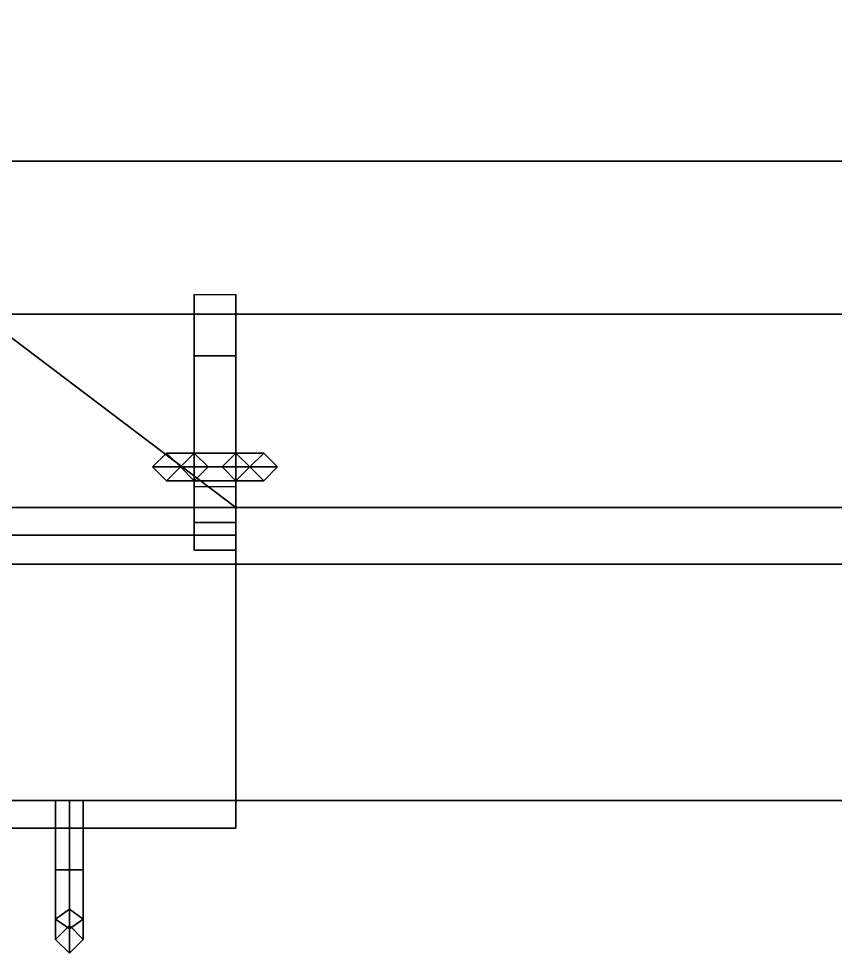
# Model space of a CAD drawing. Header units: millimetres. Extents: x -1.42 to 1.42, y -2.5 to 7.36.
# Drawn here: x -0.656 to -0.068, y -2.46 to -1.787 of the extents above; entities that cross this region are included whole.
import ezdxf

# ---------------------------------------------------------------- set-up
doc = ezdxf.new("R2010")
doc.units = ezdxf.units.MM
doc.header["$MEASUREMENT"] = 0

msp = doc.modelspace()

# ---------------------------------------------------------------- linework, layer by layer
for points in [[(0.71, 1.94, 0.47), (0.83, -1.89, 0.47), (-0.83, -1.89, 0.47), (-0.71, 1.94, 0.47)], [(-0.67, -1.34, 1.56), (-0.67, -2, 1.39663), (0.67, -2, 1.39663), (0.67, -1.34, 1.56)], [(-0.5, -2.13917, 0.73), (-0.83, -1.89, 0.47), (0.83, -1.89, 0.47), (0.5, -2.13917, 0.73)], [(-0.83, -2.13917, 0.73), (-0.83, -1.89, 0.47), (-0.83, -1.89, 0.47), (-0.5, -2.13917, 0.73)], [(-0.53, -1.98583, 0.57), (-0.53, -2.17, 0.66), (-0.53, -2.15, 0.7), (-0.53, -2.12442, 0.71462)], [(-0.53, -1.98583, 0.57), (-0.53, -2.03, 0.57), (-0.53, -2.15, 0.6), (-0.53, -2.17, 0.66)], [(-0.53, -1.98583, 0.57), (-0.5, -1.98583, 0.57), (-0.5, -2.03, 0.57), (-0.53, -2.03, 0.57)], [(-0.5, -2.17, 0.66), (-0.5, -1.98583, 0.57), (-0.5, -2.12442, 0.71462), (-0.5, -2.15, 0.7)], [(-0.5, -2.03, 0.57), (-0.5, -1.98583, 0.57), (-0.5, -2.17, 0.66), (-0.5, -2.15, 0.6)], [(-0.67, -2, 1.39663), (-0.67, -2.18, 1.35208), (0.67, -2.18, 1.35208), (0.67, -2, 1.39663)], [(-0.53, -2.03, 0.57), (-0.5, -2.03, 0.57), (-0.5, -2.15, 0.6), (-0.53, -2.15, 0.6)], [(-0.53, -2.1, 0.54), (-0.54, -2.11, 0.53), (-0.56, -2.11, 0.55), (-0.55, -2.1, 0.56)], [(-0.53, -2.11, 0.64), (-0.53, -2.1, 0.63), (-0.55, -2.1, 0.63), (-0.56, -2.11, 0.64)], [(-0.55, -2.1, 0.56), (-0.56, -2.11, 0.55), (-0.56, -2.11, 0.64), (-0.55, -2.1, 0.63)], [(-0.52, -2.11, 0.55), (-0.53, -2.1, 0.54), (-0.55, -2.1, 0.56), (-0.54, -2.11, 0.57)], [(-0.53, -2.1, 0.63), (-0.53, -2.11, 0.62), (-0.54, -2.11, 0.62), (-0.55, -2.1, 0.63)], [(-0.54, -2.11, 0.57), (-0.55, -2.1, 0.56), (-0.55, -2.1, 0.63), (-0.54, -2.11, 0.62)], [(-0.54, -2.11, 0.53), (-0.53, -2.1, 0.54), (-0.5, -2.1, 0.54), (-0.49, -2.11, 0.53)], [(-0.53, -2.1, 0.54), (-0.52, -2.11, 0.55), (-0.51, -2.11, 0.55), (-0.5, -2.1, 0.54)], [(-0.5, -2.1, 0.54), (-0.51, -2.11, 0.55), (-0.49, -2.11, 0.57), (-0.48, -2.1, 0.56)], [(-0.49, -2.11, 0.53), (-0.5, -2.1, 0.54), (-0.48, -2.1, 0.56), (-0.47, -2.11, 0.55)], [(-0.5, -2.11, 0.62), (-0.5, -2.1, 0.63), (-0.48, -2.1, 0.63), (-0.49, -2.11, 0.62)], [(-0.5, -2.1, 0.63), (-0.5, -2.11, 0.64), (-0.47, -2.11, 0.64), (-0.48, -2.1, 0.63)], [(-0.48, -2.1, 0.56), (-0.49, -2.11, 0.57), (-0.49, -2.11, 0.62), (-0.48, -2.1, 0.63)], [(-0.47, -2.11, 0.55), (-0.48, -2.1, 0.56), (-0.48, -2.1, 0.63), (-0.47, -2.11, 0.64)], [(-0.54, -2.11, 0.53), (-0.53, -2.12, 0.54), (-0.55, -2.12, 0.56), (-0.56, -2.11, 0.55)], [(-0.53, -2.12, 0.63), (-0.53, -2.11, 0.64), (-0.56, -2.11, 0.64), (-0.55, -2.12, 0.63)], [(-0.56, -2.11, 0.55), (-0.55, -2.12, 0.56), (-0.55, -2.12, 0.63), (-0.56, -2.11, 0.64)], [(-0.53, -2.12, 0.54), (-0.52, -2.11, 0.55), (-0.54, -2.11, 0.57), (-0.55, -2.12, 0.56)], [(-0.53, -2.11, 0.62), (-0.53, -2.12, 0.63), (-0.55, -2.12, 0.63), (-0.54, -2.11, 0.62)], [(-0.55, -2.12, 0.56), (-0.54, -2.11, 0.57), (-0.54, -2.11, 0.62), (-0.55, -2.12, 0.63)], [(-0.53, -2.12, 0.54), (-0.54, -2.11, 0.53), (-0.49, -2.11, 0.53), (-0.5, -2.12, 0.54)], [(-0.52, -2.11, 0.55), (-0.53, -2.12, 0.54), (-0.5, -2.12, 0.54), (-0.51, -2.11, 0.55)], [(-0.51, -2.11, 0.55), (-0.5, -2.12, 0.54), (-0.48, -2.12, 0.56), (-0.49, -2.11, 0.57)], [(-0.5, -2.12, 0.54), (-0.49, -2.11, 0.53), (-0.47, -2.11, 0.55), (-0.48, -2.12, 0.56)], [(-0.5, -2.12, 0.63), (-0.5, -2.11, 0.62), (-0.49, -2.11, 0.62), (-0.48, -2.12, 0.63)], [(-0.5, -2.11, 0.64), (-0.5, -2.12, 0.63), (-0.48, -2.12, 0.63), (-0.47, -2.11, 0.64)], [(-0.49, -2.11, 0.57), (-0.48, -2.12, 0.56), (-0.48, -2.12, 0.63), (-0.49, -2.11, 0.62)], [(-0.48, -2.12, 0.56), (-0.47, -2.11, 0.55), (-0.47, -2.11, 0.64), (-0.48, -2.12, 0.63)], [(-0.53, -2.15, 0.7), (-0.5, -2.15, 0.7), (-0.5, -2.12442, 0.71462), (-0.53, -2.12442, 0.71462)], [(-0.83, -2.15917, 0.71), (-0.83, -2.13917, 0.73), (-0.5, -2.13917, 0.73), (-0.5, -2.15917, 0.71)], [(-0.5, -2.35, 0.95), (-0.5, -2.13917, 0.73), (0.5, -2.13917, 0.73), (0.5, -2.35, 0.95)], [(-0.5, -2.37, 0.93), (-0.5, -2.15917, 0.71), (-0.5, -2.13917, 0.73), (-0.5, -2.35, 0.95)], [(-0.53, -2.17, 0.66), (-0.5, -2.17, 0.66), (-0.5, -2.15, 0.7), (-0.53, -2.15, 0.7)], [(-0.53, -2.15, 0.6), (-0.5, -2.15, 0.6), (-0.5, -2.17, 0.66), (-0.53, -2.17, 0.66)], [(-0.83, -2.37, 0.93), (-0.83, -2.15917, 0.71), (-0.5, -2.15917, 0.71), (-0.5, -2.37, 0.93)], [(-0.67, -2.18, 1.35208), (-0.67, -2.35, 1.31), (0.67, -2.35, 1.31), (0.67, -2.18, 1.35208)], [(-0.99083, -2.35, 1.23217), (-0.5, -2.35, 0.95), (0.5, -2.35, 0.95), (0.99083, -2.35, 1.23217)], [(-0.67, -2.35, 1.31), (-0.99083, -2.35, 1.23217), (0.99083, -2.35, 1.23217), (0.67, -2.35, 1.31)], [(-0.99083, -2.35, 1.23217), (-0.83, -2.35, 0.95), (-0.5, -2.35, 0.95), (-0.99083, -2.35, 1.23217)], [(-0.83, -2.35, 0.95), (-0.83, -2.37, 0.93), (-0.5, -2.37, 0.93), (-0.5, -2.35, 0.95)], [(-0.62, -2.35, 1.3), (-0.63, -2.35, 1.29), (-0.63, -2.4, 1.29), (-0.62, -2.4, 1.3)], [(-0.63, -2.35, 1.29), (-0.62, -2.35, 1.28), (-0.62, -2.4, 1.28), (-0.63, -2.4, 1.29)], [(-0.63, -2.35, 1.19), (-0.62, -2.35, 1.18), (-0.62, -2.4, 1.18), (-0.63, -2.4, 1.19)], [(-0.62, -2.35, 1.2), (-0.63, -2.35, 1.19), (-0.63, -2.4, 1.19), (-0.62, -2.4, 1.2)], [(-0.61, -2.35, 1.29), (-0.62, -2.35, 1.3), (-0.62, -2.4, 1.3), (-0.61, -2.4, 1.29)], [(-0.62, -2.35, 1.28), (-0.61, -2.35, 1.29), (-0.61, -2.4, 1.29), (-0.62, -2.4, 1.28)], [(-0.62, -2.35, 1.18), (-0.61, -2.35, 1.19), (-0.61, -2.4, 1.19), (-0.62, -2.4, 1.18)], [(-0.61, -2.35, 1.19), (-0.62, -2.35, 1.2), (-0.62, -2.4, 1.2), (-0.61, -2.4, 1.19)], [(-0.62, -2.44243, 1.19757), (-0.63, -2.43536, 1.20464), (-0.63, -2.4, 1.19), (-0.62, -2.4, 1.18)], [(-0.63, -2.43536, 1.20464), (-0.62, -2.42828, 1.21172), (-0.62, -2.4, 1.2), (-0.63, -2.4, 1.19)], [(-0.62, -2.4, 1.3), (-0.63, -2.4, 1.29), (-0.63, -2.43536, 1.27536), (-0.62, -2.44243, 1.28243)], [(-0.63, -2.4, 1.29), (-0.62, -2.4, 1.28), (-0.62, -2.42828, 1.26828), (-0.63, -2.43536, 1.27536)], [(-0.61, -2.43536, 1.20464), (-0.62, -2.44243, 1.19757), (-0.62, -2.4, 1.18), (-0.61, -2.4, 1.19)], [(-0.62, -2.42828, 1.21172), (-0.61, -2.43536, 1.20464), (-0.61, -2.4, 1.19), (-0.62, -2.4, 1.2)], [(-0.61, -2.4, 1.29), (-0.62, -2.4, 1.3), (-0.62, -2.44243, 1.28243), (-0.61, -2.43536, 1.27536)], [(-0.62, -2.4, 1.28), (-0.61, -2.4, 1.29), (-0.61, -2.43536, 1.27536), (-0.62, -2.42828, 1.26828)], [(-0.63, -2.45, 1.24), (-0.62, -2.44, 1.24), (-0.62, -2.42828, 1.21172), (-0.63, -2.43536, 1.20464)], [(-0.63, -2.43536, 1.27536), (-0.62, -2.42828, 1.26828), (-0.62, -2.44, 1.24), (-0.63, -2.45, 1.24)], [(-0.62, -2.44, 1.24), (-0.61, -2.45, 1.24), (-0.61, -2.43536, 1.20464), (-0.62, -2.42828, 1.21172)], [(-0.62, -2.42828, 1.26828), (-0.61, -2.43536, 1.27536), (-0.61, -2.45, 1.24), (-0.62, -2.44, 1.24)], [(-0.62, -2.46, 1.24), (-0.63, -2.45, 1.24), (-0.63, -2.43536, 1.20464), (-0.62, -2.44243, 1.19757)], [(-0.62, -2.44243, 1.28243), (-0.63, -2.43536, 1.27536), (-0.63, -2.45, 1.24), (-0.62, -2.46, 1.24)], [(-0.61, -2.45, 1.24), (-0.62, -2.46, 1.24), (-0.62, -2.44243, 1.19757), (-0.61, -2.43536, 1.20464)], [(-0.61, -2.43536, 1.27536), (-0.62, -2.44243, 1.28243), (-0.62, -2.46, 1.24), (-0.61, -2.45, 1.24)]]:
    msp.add_3dface(points)

doc.saveas('drawing.dxf')
